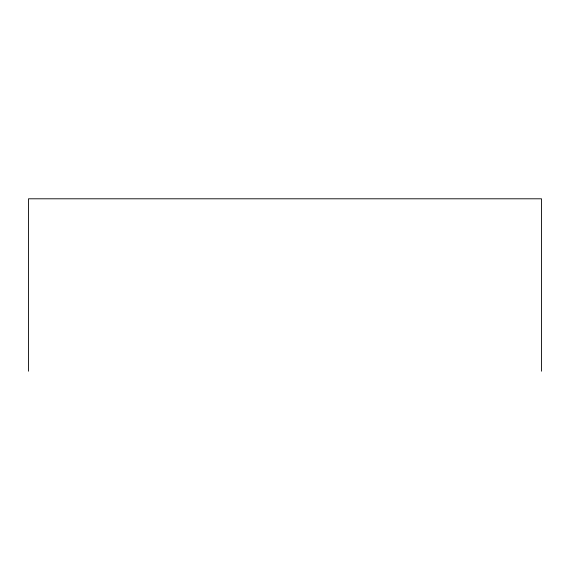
<?xml version="1.0" encoding="UTF-8"?>
<svg xmlns="http://www.w3.org/2000/svg" width="570" height="570" viewBox="0 0 570 570"><rect width="100%" height="100%" fill="white"/><g stroke="black" fill="none" stroke-linecap="round" stroke-linejoin="round"><path stroke-width="0.85" d="M541.5 371.205L541.5 198.795L28.5 198.795L28.5 371.205"/></g></svg>
